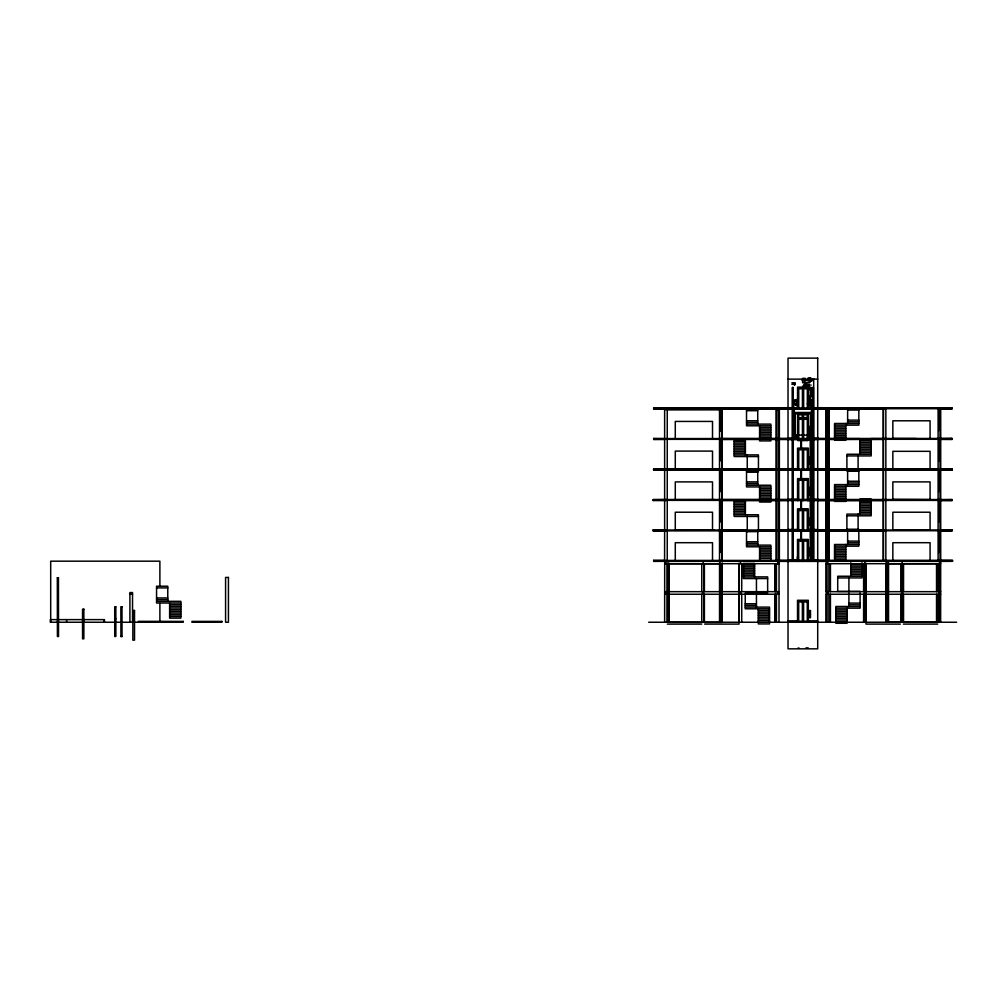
<?xml version="1.0" encoding="UTF-8"?>
<svg xmlns="http://www.w3.org/2000/svg" width="1007" height="1007" viewBox="0 0 1007 1007"><rect width="100%" height="100%" fill="white"/><g stroke="black" fill="none" stroke-linecap="round" stroke-linejoin="round"><path stroke-width="1.5" d="M722.082 563.756L722.006 622.364L668.9 622.288L668.988 563.681L720.521 563.744M797.771 561.39L797.569 556.569L797.519 559.993L788.028 559.993M806.808 384.901L807.954 385.303L805.94 384.46M810.736 385.089L811.164 385.064M810.27 404.109L809.729 404.587M795.354 401.05L795.782 400.622M803.989 387.179L805.776 386.26L807.312 387.116M795.442 404.109L796.99 403.228M810.106 461.659L809.364 460.904L810.157 460.916M810.106 492.146L809.364 491.391L810.157 491.403M804.366 384.964L804.857 383.088L806.557 383.088L806.557 384.46M804.039 385.077L806.771 384.85L809.187 387.494M799.029 647.992L797.985 648.08M806.771 647.992L805.738 648.08M808.357 647.992L807.324 648.08M796.99 400.069L797.695 400.069M797.708 405.003L796.864 404.978M808.709 405.003L808.118 404.99A2.492 2.492 0 0 0 810.748 403.266M805.273 384.926L804.958 384.951A3.399 3.399 0 0 0 802.441 387.242M666.294 468.733L664.633 468.821L664.633 409.371L722.12 409.371L722.12 468.872M794.41 384.221L791.88 384.309M667.213 409.547L720.408 409.471M667.251 468.897L718.885 468.821M675.068 499.686L714.19 499.636M675.068 530.009L714.19 529.946M887.545 563.744L937.53 563.681M57.323 577.817L58.444 577.817L58.532 636.5L57.412 636.5L57.323 577.817L58.444 577.817M115.83 606.743L114.71 606.743L114.748 636.5L115.868 636.424L115.83 606.818M121.985 606.743L120.865 606.743L120.916 636.5L122.036 636.5L121.985 606.818M114.722 618.864L115.843 618.852M885.933 594.117L885.933 622.238L939.166 622.288M120.916 636.424L122.036 636.5M788.028 379.135L817.709 379.135M809.666 380.621L804.492 380.621L804.492 382.761L804.467 378.582M791.88 382.811L795.001 382.811L795.001 384.674L794.057 384.674L794.057 382.811M804.857 383.881L805.436 384.46L804.694 384.46M794.057 384.485L795.001 384.485M806.078 384.926L806.708 385.026A3.399 3.399 0 0 1 808.709 386.701L809.011 387.531A3.399 3.399 0 0 1 807.979 390.779M808.004 387.38L808.722 387.38M809.024 387.38L809.427 384.536L808.004 384.536L808.004 385.568M810.874 387.456L810.874 396.846L810.987 387.456L810.232 387.456L810.345 397.249L809.225 397.249M809.074 387.922L810.22 387.922M809.225 396.267L810.345 396.267M809.389 398.495L810.144 398.495M809.099 399.666L810.434 399.666M793.717 400.799L798.287 400.799M793.717 403.404L798.287 403.404M807.45 403.404L812.02 403.404M793.717 404.222L798.287 404.222M807.45 404.222L812.02 404.222M797.557 407.722L653.656 407.86L653.656 408.955L883.29 408.892M808.357 407.722L952.043 407.86L952.043 408.955L939.544 408.829M653.656 407.986L952.043 408.049M793.717 408.137L798.287 408.137M807.45 408.137L812.02 408.137M653.656 408.704L788.04 408.704M817.659 408.704L952.043 408.704M788.078 409.119L817.76 409.119M664.633 409.471L722.12 409.509M847.63 410.038L858.833 410.038M746.527 410.68L757.73 410.68M793.717 412.48L812.02 412.48M793.717 413.726L812.02 413.726M797.557 417.653L808.357 417.653L808.357 439.606M798.123 418.22L807.954 418.22L807.954 439.606M847.63 420.12L858.833 420.12M746.527 420.762L757.73 420.762M847.63 421.795L858.833 421.795M746.527 422.437L757.73 422.437M858.833 423.481L834.564 423.481L834.564 440.273L845.767 440.273L845.767 423.481M746.527 424.123L770.796 424.123L770.796 440.915L759.593 440.915L759.593 425.797M834.564 425.155L858.833 425.155L858.833 408.364L847.63 408.364L847.63 423.481M770.796 425.797L746.527 425.797L746.527 409.006L757.73 409.006L757.73 424.123M810.434 426.59L809.099 426.59L809.099 433.727L810.434 433.727M834.564 426.842L845.767 426.842M793.717 427.245L794.271 435.125M811.466 427.27L811.466 435.125M759.593 427.484L770.796 427.484M809.225 427.736L810.345 427.736L810.345 426.754M834.564 428.516L845.767 428.516M759.593 429.158L770.796 429.158M809.099 430.165L810.434 430.165M834.564 430.203L845.767 430.203M759.593 430.845L770.796 430.845M809.351 431.6L810.182 431.6L809.351 432.305L810.144 431.638M834.564 431.877L845.767 431.877M759.593 432.519L770.796 432.519M834.564 433.564L845.767 433.564M759.593 434.193L770.796 434.193M792.786 435.125L812.964 435.125L807.815 435.502M834.564 435.238L845.767 435.238M792.786 435.502L797.985 435.502M759.593 435.88L770.796 435.88M793.717 436.333L798.287 436.333M807.45 436.333L812.02 436.333M793.717 436.761L792.962 437.176L798.287 437.151M812.02 436.761L812.775 436.761M834.564 436.912L845.767 436.912M807.45 437.151L812.775 437.176M759.593 437.554L770.796 437.554M788.078 438.209L797.557 438.209M808.357 438.209L817.76 438.209M664.595 438.637L653.656 438.574L952.043 438.448L939.544 438.637M720.848 438.574L759.907 438.637M769.285 438.637L788.04 438.574M817.659 438.637L859.852 438.637M870.791 438.574L883.29 438.637M664.633 439.052L722.12 439.052M776.435 439.052L779.053 439.052M653.656 439.342L952.043 439.279M664.595 439.404L653.656 439.467L653.656 438.385M720.848 439.467L759.907 439.404M769.285 439.404L788.04 439.467M834.853 439.467L817.659 439.404L817.659 438.385M845.792 439.467L859.852 439.404M870.791 439.467L883.29 439.404M939.544 439.404L952.043 439.467L952.043 438.385M788.078 439.606L817.76 439.606M797.985 440.311L807.815 440.311M859.965 440.802L871.168 440.802M734.191 441.444L745.381 441.444M859.965 442.488L871.168 442.488M734.191 443.13L745.381 443.13M859.965 444.163L871.168 444.163M734.191 444.804L745.381 444.804M859.965 445.849L871.168 445.849M734.191 446.491L745.381 446.491M859.965 447.523L871.168 447.523M734.191 448.165L745.381 448.165M859.965 449.21L871.168 449.21M734.191 449.839L745.381 449.839M859.965 450.884L871.168 450.884M734.191 451.526L745.381 451.526M859.965 452.558L871.168 452.558M734.191 453.2L745.381 453.2M871.168 454.245L846.9 454.245L846.9 471.037L858.102 471.037L858.102 455.919M734.191 454.887L758.447 454.887L758.447 471.679L747.257 471.679L747.257 454.887M846.9 455.919L871.168 455.919L871.168 439.128L859.965 439.128L859.965 454.245M758.447 456.561L734.191 456.561L734.191 439.769L745.381 439.769L745.381 454.887M809.225 457.241L810.345 457.241M809.225 458.223L810.345 458.223M809.351 458.449L810.182 459.154M810.182 459.431L809.351 459.431L810.182 460.136M809.099 460.652L810.434 460.652M810.182 462.087L809.351 462.087L810.182 462.792M809.351 463.069L810.182 463.774M664.633 468.733L675.282 468.733L675.282 451.098L712.515 451.098L712.515 468.733L722.12 468.733M787.99 468.696L797.557 468.696M808.294 468.696L817.76 468.696L817.659 470.093M787.99 468.922L653.606 468.922L653.606 470.017L664.544 470.017M817.709 468.922L952.093 468.922L952.093 470.017L939.594 470.017M653.606 469.111L952.093 469.111M653.606 469.174L664.544 469.174M720.798 469.174L747.37 469.174M758.309 469.174L787.99 469.174M817.709 469.174L825.526 469.174M828.648 469.174L883.34 469.174M939.594 469.174L952.093 469.174M787.99 469.765L653.606 469.765L952.093 469.954M817.709 469.765L952.093 469.765M720.798 470.017L747.37 470.017M758.309 470.017L825.526 470.017M828.648 470.017L847.403 470.017M858.342 470.017L883.34 470.017M858.833 471.163L847.63 471.163L847.63 484.594M746.527 471.792L757.73 471.792L757.73 485.236M847.63 481.233L858.833 481.233M746.527 481.875L757.73 481.875M847.63 482.919L858.833 482.919M746.527 483.561L757.73 483.561M858.833 484.594L834.564 484.594L834.564 501.398L845.767 501.398L845.767 486.28M746.527 485.236L770.796 485.236L770.796 502.04L759.593 502.04L759.593 486.922M834.564 486.28L858.833 486.28L858.833 469.476M770.796 486.922L746.527 486.922L746.527 470.118M809.225 487.728L810.345 487.728M834.564 487.954L845.767 487.954M759.593 488.596L770.796 488.596M809.225 488.71L810.345 488.71M810.182 488.936L809.351 488.936L810.182 489.641M834.564 489.641L845.767 489.641M809.351 489.918L810.182 490.623M759.593 490.271L770.796 490.271M809.099 491.139L810.434 491.139M834.564 491.315L845.767 491.315M759.593 491.957L770.796 491.957M810.182 492.574L809.351 492.574L810.182 493.279M834.564 493.002L845.767 493.002M759.593 493.631L770.796 493.631M810.182 493.556L809.351 493.556L810.182 494.261M834.564 494.676L845.767 494.676M759.593 495.318L770.796 495.318M834.564 496.35L845.767 496.35M759.593 496.992L770.796 496.992M834.564 498.037L845.767 498.037M759.593 498.679L770.796 498.679M788.078 499.182L797.557 499.182M808.357 499.182L817.76 499.182M817.709 499.497L952.093 499.56L952.093 500.592L939.594 500.529M653.228 499.749L665.74 499.623M721.994 499.623L883.34 499.749M930.078 499.535L930.078 481.9L892.844 481.9L892.844 499.535L930.216 499.623M939.594 499.749L952.093 499.623M653.228 500.341L787.625 500.403M817.709 500.403L952.093 500.403M653.228 500.466L665.74 500.529M721.994 500.529L734.493 500.466M745.432 500.529L859.902 500.592M870.841 500.529L883.34 500.592M859.965 500.693L871.168 500.693M734.191 501.335L745.381 501.335M859.965 502.367L871.168 502.367M734.191 503.009L745.381 503.009M859.965 504.054L871.168 504.054M734.191 504.696L745.381 504.696M859.965 505.728L871.168 505.728M734.191 506.37L745.381 506.37M859.965 507.415L871.168 507.415M734.191 508.044L745.381 508.044M859.965 509.089L871.168 509.089M734.191 509.731L745.381 509.731M859.965 510.763L871.168 510.763M734.191 511.405L745.381 511.405M859.965 512.45L871.168 512.45M734.191 513.092L745.381 513.092M871.168 514.124L846.9 514.124L846.9 530.928M734.191 514.766L758.447 514.766L758.447 531.57L746.527 531.683M846.9 515.811L871.168 515.811L871.168 499.006L859.965 499.006L859.965 514.124M758.447 516.453L734.191 516.453L734.191 499.648M810.295 519.033L809.175 519.033L809.175 518.051M809.301 519.26L810.106 519.914M809.301 520.934L810.144 520.934L809.338 520.279M809.049 521.45L810.383 521.45M810.106 524.534L809.338 523.917M846.9 529.241L858.102 529.241M788.028 529.506L797.519 529.506M808.306 529.506L817.709 529.506M653.228 530.009L952.093 530.009M653.228 530.072L665.74 530.072M721.994 530.072L746.993 530.072M757.931 530.072L787.625 530.072M817.709 530.072L825.526 530.072M828.648 530.072L847.403 530.072M856.768 530.072L883.34 530.072M939.594 530.072L952.093 530.072M653.228 529.808L653.228 530.903L952.093 530.714M653.228 530.903L665.74 530.903M721.994 530.903L746.993 530.903M757.931 530.903L787.625 530.903L787.625 529.808M788.028 530.903L825.526 530.903M828.648 530.903L883.34 530.903M939.594 530.903L952.093 530.903L952.093 529.808M847.63 541.124L858.833 541.124M746.527 541.766L757.73 541.766M847.63 542.798L858.833 542.798M746.527 543.44L757.73 543.44M858.833 544.485L834.564 544.485L834.564 559.602L845.767 559.602L845.767 544.485M746.527 545.127L770.796 545.127L770.796 560.244M834.564 546.159L858.833 546.159L858.833 529.367M770.796 546.801L746.527 546.801L746.527 530.009M834.564 547.846L845.767 547.846M759.593 548.488L770.796 548.488M810.295 548.538L809.175 548.538L809.175 549.52L810.295 549.52M834.564 549.52L845.767 549.52M809.301 549.746L810.144 549.746L809.338 550.401M759.593 550.162L770.796 550.162M809.301 550.728L810.106 551.383M834.564 551.207L845.767 551.207M759.593 551.836L770.796 551.836M809.049 551.937L810.383 551.937M834.564 552.881L845.767 552.881M809.301 553.384L810.144 553.384L809.338 554.039M759.593 553.523L770.796 553.523M834.564 554.555L845.767 554.555M759.593 555.197L770.796 555.197M834.564 556.242L845.767 556.242M759.593 556.884L770.796 556.884M834.564 557.916L845.767 557.916M759.593 558.558L770.796 558.558M817.709 559.993L808.306 559.993L808.243 555.99L808.017 561.39L807.904 539.991L798.073 539.991L798.073 561.39M653.644 560.421L788.028 560.421M653.644 560.547L664.582 560.484L664.633 530.651M778.65 560.484L827.49 560.484M940.009 560.484L952.509 560.547M653.644 561.201L788.028 561.201M818.112 561.201L952.509 561.201M664.582 561.327L653.644 561.39L653.644 560.295M778.65 561.39L827.49 561.39M940.009 561.39L952.509 561.327L952.509 560.295L818.112 560.295L818.112 561.39M664.633 563.681L779.053 563.681M826.269 563.681L940.689 563.681M850.777 564.486L861.979 564.486M743.38 565.128L754.583 565.128M850.777 566.161L861.979 566.161M743.38 566.803L754.583 566.803M850.777 567.847L861.979 567.847M743.38 568.489L754.583 568.489M850.777 569.521L861.979 569.521M743.38 570.163L754.583 570.163M850.777 571.208L861.979 571.208M743.38 571.838L754.583 571.838M850.777 572.882L861.979 572.882M743.38 573.524L754.583 573.524M850.777 574.556L861.979 574.556M743.38 575.198L754.583 575.198M861.979 576.243L837.711 576.243L837.711 591.361L860.104 591.361M743.38 576.885L767.649 576.885L767.649 592.003L745.243 592.003M837.711 577.917L861.979 577.917L861.979 562.8M767.649 578.559L743.38 578.559L743.38 563.442L754.583 563.442L754.583 576.885M156.563 587.899L167.766 587.899M664.633 591.675L779.053 591.675M826.269 591.675L940.689 591.675M719.527 592.557L722.145 592.557M885.933 592.557L888.539 592.557M767.649 593.677L745.243 593.677L745.243 608.794L769.512 608.794M129.916 594.243L132.534 594.243M664.633 594.243L779.053 594.243M826.269 594.243L940.689 594.243M156.563 597.969L167.766 597.969M156.563 599.656L167.766 599.656M156.563 601.33L180.832 601.33L180.832 618.134L169.629 618.134L169.629 603.017M180.832 603.017L156.563 603.017L156.563 586.212L167.766 586.212L167.766 601.33M848.914 603.117L860.104 603.117M745.243 603.759L756.446 603.759M169.629 604.691L180.832 604.691M848.914 604.804L860.104 604.804M745.243 605.446L756.446 605.446M169.629 606.378L180.832 606.378M860.104 606.478L835.848 606.478L835.848 623.283L847.038 623.283L847.038 608.165M745.243 607.12L769.512 607.12L769.512 623.925L758.309 623.925L758.309 608.794M169.629 608.052L180.832 608.052M835.848 608.165L860.104 608.165L860.104 593.035M169.629 609.739L180.832 609.739M835.848 609.839L847.038 609.839M758.309 610.481L769.512 610.481M169.629 611.413L180.832 611.413M835.848 611.513L847.038 611.513M809.263 611.715L810.383 611.715M758.309 612.155L769.512 612.155M809.389 612.231L810.232 612.231L809.389 612.923L810.194 612.269M169.629 613.087L180.832 613.087M835.848 613.2L847.038 613.2M758.309 613.842L769.512 613.842M809.15 614.144L810.471 614.144M169.629 614.774L180.832 614.774M835.848 614.874L847.038 614.874M758.309 615.516L769.512 615.516M809.427 615.629L810.194 615.629M169.629 616.448L180.832 616.448M835.848 616.561L847.038 616.561M758.309 617.203L769.512 617.203M835.848 618.235L847.038 618.235M758.309 618.877L769.512 618.877M835.848 619.922L847.038 619.922M758.309 620.564L769.512 620.564M788.028 620.841L797.519 620.841M808.306 620.841L817.709 620.841M835.848 621.596L847.038 621.596M648.672 622.238L956.65 622.238M667.326 624.101L701.69 624.101M704.648 624.101L739.012 624.101L739.012 563.203M900.371 624.101L866.007 624.101L866.007 563.203M903.342 624.101L937.706 624.101M892.731 438.511L916.206 438.548M892.731 469.061L930.279 469.111M892.731 499.636L930.279 499.686M892.731 529.946L930.279 529.997M808.092 402.938L808.785 402.322M810.157 399.943L809.364 400.622L810.157 399.943A3.109 3.109 0 0 1 808.055 405.632M808.709 403.228L809.867 404.386M810.358 401.05L810.106 400.786A2.492 2.492 0 0 1 810.559 401.365M808.508 386.801L808.785 387.582M811.453 379.274L811.566 380.797L811.554 380.054M809.98 381.389L809.993 381.112M810.257 381.112L810.27 381.829L810.257 380.382M811.453 378.619L811.541 379.287M811.541 379.148L811.541 378.619M810.987 378.128L810.987 378.821M810.232 377.977L810.245 378.984M809.955 377.977L809.968 378.984M810.245 378.896L810.257 380.369M809.968 379.475L809.98 380.369M811 380.054L811.013 380.747M885.984 563.756L886.072 622.364M808.118 403.278L808.118 404.915M797.103 403.278L797.116 404.915M940.714 408.729L940.714 438.548M940.714 439.279L940.714 469.098M940.714 469.854L940.714 499.673M940.714 529.984L940.714 500.164L883.227 500.164L883.227 529.984M940.714 530.651L940.714 560.471M940.689 561.113L940.639 622.238M940.072 408.729L940.072 438.548M940.072 439.279L940.072 469.098M940.072 469.854L940.072 499.673M940.072 500.164L940.072 529.984M940.072 530.651L940.072 560.471M940.034 563.681L940.034 591.675M940.034 594.243L940.034 622.238M939.38 561.113L939.481 563.681M939.38 591.675L939.481 594.243M938.763 408.729L938.763 430.606M938.763 439.279L938.763 461.143M938.763 469.854L938.763 491.718M938.763 500.164L938.763 522.029M938.763 530.651L938.763 552.516M938.725 563.681L938.725 591.675M938.725 594.243L938.725 622.238M938.109 408.729L938.109 438.41M938.109 439.279L938.109 468.947M938.109 469.854L938.109 499.522M938.109 500.164L938.109 529.846M938.109 530.651L938.109 560.333M938.083 563.681L938.083 591.675M938.083 594.243L938.083 622.238M936.535 563.681L936.535 591.675M936.535 594.243L936.535 622.238M930.078 438.41L930.078 420.788L892.844 420.788L892.844 438.41M930.078 468.96L930.078 451.325L892.844 451.325L892.844 468.96M930.078 529.846L930.078 512.223L892.844 512.223L892.844 529.846M930.078 560.333L930.078 542.697L892.844 542.697L892.844 560.333M903.543 563.681L903.543 591.675M903.543 594.243L903.543 622.238M902.889 563.681L902.889 591.675M902.889 594.243L902.889 622.238M902.146 561.113L902.146 563.681M902.146 591.675L902.146 594.243M901.592 563.681L901.592 591.675M901.592 594.243L901.592 622.238M900.938 563.681L900.938 591.675M900.938 594.243L900.938 622.238M888.539 562.825L888.539 590.945L885.933 590.945L885.933 562.825M888.539 594.117L888.539 622.238M887.884 562.825L887.884 592.557M887.884 594.117L887.884 622.238M886.588 562.825L886.588 592.557M886.588 594.117L886.588 622.238M885.845 408.729L885.845 438.41M885.845 439.279L885.845 468.947M885.845 469.854L885.845 499.522M885.845 500.164L885.845 529.846M885.845 530.651L885.845 560.333M885.317 560.295L885.317 561.138M884.851 407.86L884.851 408.766M884.851 438.385L884.851 439.279M884.901 468.922L884.901 469.828M884.901 499.497L884.901 500.403M884.901 529.808L884.901 530.714M883.491 408.867L883.491 438.548M883.491 439.404L883.491 469.086M883.491 469.979L883.491 499.661M883.491 500.303L883.491 529.984M883.491 530.79L883.491 560.458M883.227 408.729L883.227 438.548M883.227 439.279L883.227 469.098M883.227 469.854L883.227 499.673M883.227 530.651L883.227 560.471M866.221 563.681L866.221 591.675M866.221 594.243L866.221 622.238M865.567 563.681L865.567 591.675M865.567 594.243L865.567 622.238M864.824 561.113L864.824 563.681M864.824 591.675L864.824 594.243M864.258 563.681L864.258 591.675M864.258 594.243L864.258 622.238M863.603 563.681L863.603 591.675M863.603 594.243L863.603 622.238M858.102 514.124L858.102 530.928M850.777 562.8L850.777 576.243M848.914 577.917L848.914 591.361M848.914 593.035L848.914 606.478M847.63 531.041L847.63 544.485M830.435 563.681L830.435 591.675M830.435 594.243L830.435 622.238M829.063 408.829L829.063 438.511M829.063 439.367L829.063 469.048M829.063 469.942L829.063 499.623M829.063 500.265L829.063 529.946M829.063 530.752L829.063 560.421M828.912 408.729L828.912 438.41M828.912 439.279L828.912 468.947M828.912 469.854L828.912 499.522M828.912 529.846L828.912 500.164L826.306 500.164L826.457 529.946M828.912 530.651L828.912 560.333M828.887 563.681L828.887 591.675M828.887 594.243L828.887 622.238M828.409 408.829L828.597 438.511M828.409 439.367L828.597 469.048M828.409 469.942L828.597 499.623M828.409 500.265L828.597 529.946M828.409 530.752L828.597 560.433M828.258 408.729L828.258 438.41M828.258 439.279L828.258 468.947M828.258 469.854L828.258 499.522M828.258 500.164L828.258 529.846M828.258 530.651L828.258 560.333M827.578 561.113L827.578 563.681M827.578 591.675L827.578 594.243M827.49 561.113L827.49 563.681M827.49 591.675L827.49 594.243M826.961 408.729L827.099 438.511M826.961 439.279L827.099 469.048M826.961 469.854L827.099 499.623M826.961 500.164L827.099 529.946M826.961 530.651L827.099 560.421M826.923 563.681L826.986 591.675M826.986 594.243L826.986 622.238M826.306 408.729L826.457 438.511M826.306 439.279L826.457 469.048M826.306 469.854L826.457 499.623M826.306 530.651L826.457 560.421M826.332 563.681L826.332 591.675M826.332 594.243L826.332 622.238M826.269 561.113L826.269 622.238M825.979 408.829L825.979 438.511M825.979 439.379L825.979 469.048M825.979 469.954L825.979 499.623M825.979 500.265L825.979 529.946M825.979 530.752L825.979 560.433M818.087 560.458L818.087 561.289M817.659 407.86L817.659 408.955M813.694 378.733L813.694 560.899M813.404 561.138L813.404 387.456L812.561 387.456L812.561 561.138M813.278 387.456L813.278 561.138M811.466 408.137L811.466 413.726M810.421 413.726L810.421 435.125M810.232 403.102L810.232 407.797M810.232 439.09L810.232 561.138M809.943 387.292L809.943 388.551M809.666 378.003L809.666 382.761L802.604 382.761L802.642 378.582M809.074 387.292L809.074 388.551M808.634 378.003L808.634 380.621M808.596 403.266L808.596 404.915M808.357 409.119L808.357 387.166L797.557 387.166L797.557 409.119M808.357 470.093L808.357 448.14L797.557 448.14L797.557 470.093M808.357 500.58L808.357 478.627L797.557 478.627L797.557 500.58M808.306 530.903L808.306 508.95L797.519 508.95L797.519 530.903M808.306 561.39L808.306 539.437L797.519 539.437L797.519 561.39M808.306 622.238L808.306 600.285L797.519 600.285L797.519 622.238M808.13 380.621L808.13 378.645A1.712 1.712 0 0 0 807.929 378.103M808.092 413.726L808.092 418.245M807.954 409.119L807.954 387.72L798.123 387.72L798.123 409.119M807.954 470.093L807.954 448.707L798.123 448.707L798.123 470.093M807.954 500.58L807.954 479.194L798.123 479.194L798.123 500.58M807.904 530.903L807.904 509.504L798.073 509.504L798.073 530.903M807.904 622.238L807.904 600.852L798.073 600.852L798.073 622.238M807.79 387.72L807.79 409.119M807.815 413.726L807.815 440.537L797.985 440.537L797.985 413.726M807.79 448.707L807.79 470.093M807.79 479.194L807.79 500.58M807.752 509.504L807.752 530.903M807.752 539.991L807.752 561.39M807.752 600.852L807.752 622.238M807.337 408.036L807.337 388.803L803.649 388.803L803.649 408.036M807.337 438.523L807.337 419.29L803.649 419.29L803.649 438.523M807.337 469.01L807.337 449.789L803.649 449.789L803.649 469.01M807.287 529.82L807.287 510.587L803.599 510.587L803.599 529.82M807.199 417.767L807.199 414.808L803.51 414.808L803.51 417.767M806.078 387.443L806.078 382.71L805.273 383.088M805.273 383.629L805.273 387.431M804.769 380.621L804.769 378.645A1.712 1.712 0 0 1 804.983 378.103M803.082 378.015L803.07 380.168M803.133 387.72L803.133 409.119M803.133 418.22L803.133 439.606M803.133 448.707L803.133 470.093M803.032 479.194L803.133 500.58M803.082 509.504L803.082 530.903M803.082 539.991L803.082 561.39M803.082 600.852L803.082 622.238M802.944 387.72L802.944 409.119M802.894 413.726L802.944 439.606M802.944 448.707L802.944 470.093M802.944 479.194L802.944 500.58M802.894 509.504L802.894 530.903M802.982 539.991L802.894 561.39M802.982 600.852L802.894 622.238M802.579 378.959L802.503 379.715M802.428 408.036L802.428 388.803L798.74 388.803L798.74 408.036M802.428 438.523L802.428 419.29L798.74 419.29L798.74 438.523M802.428 469.01L802.428 449.789L798.74 449.789L798.74 469.01M802.277 417.767L802.277 414.808L798.589 414.808L798.589 417.767M802.378 529.82L802.378 510.587L798.689 510.587L798.689 529.82M801.459 439.09L801.459 448.48M801.459 470.382L801.459 478.212M801.459 500.114L801.459 509.504M801.459 529.846L801.459 540.797M800.703 439.09L800.817 448.48M800.817 470.382L800.703 478.212M800.817 500.114L800.817 509.504M800.817 529.846L800.703 540.797M797.657 413.726L797.557 439.606M795.316 413.726L795.316 435.125M794.523 382.61L794.523 384.775M794.347 382.811L794.347 384.309M794.271 409.434L794.271 413.726M793.894 413.726L793.806 428.655M793.252 407.797L793.252 387.456L792.408 387.456L792.408 561.138M793.252 439.09L793.252 561.138M792.534 387.456L792.534 561.138M787.612 408.049L787.612 408.892M787.562 438.536L787.562 439.379M787.663 469.073L787.663 469.917M787.625 500.592L787.625 499.497L653.228 499.497L653.228 500.592M779.368 468.834L779.368 409.471L776.296 409.471L776.296 468.821M779.368 469.954L779.368 499.623M779.368 500.265L779.368 529.946M779.368 530.752L779.368 560.421M779.053 469.854L779.053 499.522M779.053 529.846L779.053 500.164L776.435 500.164L776.435 529.846M779.053 530.651L779.053 560.32M779.053 561.113L779.003 622.238M777.845 561.113L777.845 563.681M777.845 591.675L777.845 594.243M777.744 561.113L777.744 563.681M777.744 591.675L777.744 594.243M776.762 409.471L776.762 468.834M776.762 469.954L776.762 499.623M776.762 500.265L776.762 529.946M776.762 530.752L776.762 560.421M776.435 469.854L776.435 499.522M776.435 530.651L776.435 560.32M776.435 563.681L776.435 591.675M776.435 594.243L776.435 622.238M776.296 469.942L776.296 499.623M776.296 500.265L776.296 529.946M776.296 530.739L776.296 560.421M775.541 563.681L775.541 591.675M775.541 594.243L775.541 622.238M774.887 563.681L774.887 591.675M774.887 594.243L774.887 622.238M759.593 546.801L759.593 560.244M757.73 531.683L757.73 545.127M756.446 578.559L756.446 592.003M756.446 593.677L756.446 607.12M747.257 516.453L747.257 531.57M745.381 499.648L745.381 514.766M741.718 563.681L741.718 591.675M741.718 594.243L741.718 622.238M740.51 561.113L740.51 563.681M740.51 591.675L740.51 594.243M739.113 563.681L739.113 591.675M739.113 594.243L739.113 622.238M722.12 469.854L722.12 499.673M722.12 529.984L722.12 500.164L664.633 500.164L664.633 529.984M722.12 530.651L722.12 560.458M722.145 562.825L722.145 590.945L719.527 590.945L719.527 562.825M722.145 594.117L722.145 622.238M721.868 409.509L721.868 468.859M721.868 469.979L721.868 499.661M721.868 500.303L721.868 529.984M721.868 530.777L721.868 560.458M721.49 590.882L721.49 592.557M720.848 407.86L720.848 408.955M720.848 438.385L720.848 439.216M720.798 468.922L720.798 469.828M720.836 560.295L720.836 561.138M720.433 499.497L720.433 500.341M720.433 529.808L720.433 530.651M720.169 409.371L720.169 431.235M720.169 439.052L720.169 460.916M720.169 469.854L720.169 491.718M720.169 500.164L720.169 522.041M720.169 530.651L720.169 552.516M720.181 562.825L720.181 592.557M720.181 594.117L720.181 622.238M719.514 409.371L719.514 468.733M719.514 469.854L719.514 499.522M719.514 500.164L719.514 529.846M719.514 530.651L719.514 560.32M719.527 594.117L719.527 622.238M712.515 439.052L712.515 421.43L675.282 421.43L675.282 439.052M712.515 499.535L712.515 481.9L675.282 481.9L675.282 499.535M712.515 529.846L712.515 512.223L675.282 512.223L675.282 529.846M712.515 560.32L712.515 542.697L675.282 542.697L675.282 560.32M704.397 563.681L704.397 591.675M704.397 594.243L704.397 622.238M703.742 563.681L703.742 591.675M703.742 594.243L703.742 622.238M703.176 561.113L703.176 563.681M703.176 591.675L703.176 594.243M701.778 563.681L701.778 591.675M701.778 594.243L701.778 622.238M668.749 562.888L668.749 592.557L667.44 592.557L667.44 562.888M668.749 594.117L668.799 622.238M668.144 563.681L668.144 591.675M668.144 594.243L668.144 622.238M667.44 594.117L667.44 622.238M667.251 409.371L667.251 468.733M667.251 469.854L667.251 499.522M667.251 500.164L667.251 529.846M667.251 530.651L667.251 560.32M667.251 563.681L667.251 591.675M667.251 594.243L667.251 622.238M666.005 561.113L665.854 563.681M665.854 591.675L666.005 594.243M664.633 469.854L664.633 499.673M664.696 561.113L664.633 622.238M159.886 586.225L159.886 561.176L50.69 561.176L50.69 622.238M159.886 603.445L159.886 622.238L50.35 622.238L50.35 619.62L104.476 619.62L104.476 622.238M132.534 622.238L132.534 592.557L129.916 592.557L129.916 622.238M103.922 619.67L103.922 622.238M66.588 619.67L66.588 622.238M57.814 619.62L57.814 622.238M811.151 401.982A2.845 2.845 0 0 1 808.08 405.368M810.169 400.333A2.845 2.845 0 0 1 810.862 401.201M797.959 405.582A3.109 3.109 0 0 1 794.372 403.442M794.473 401.352A3.109 3.109 0 0 1 797.947 399.489M798.073 404.927A2.492 2.492 0 0 1 794.964 403.266M795.152 401.365A2.492 2.492 0 0 1 798.073 400.144M798.173 405.255A2.845 2.845 0 0 1 794.624 403.366M794.838 401.201A2.845 2.845 0 0 1 798.173 399.817M803.8 387.066A2.228 2.228 0 0 1 805.21 386.084L806.355 386.134A2.228 2.228 0 0 1 807.664 387.242M808.369 389.973A3.172 3.172 0 0 0 806.645 385.24L804.996 385.165A3.172 3.172 0 0 0 802.655 387.305M808.004 389.747A2.757 2.757 0 0 0 806.519 385.643L805.097 385.58A2.757 2.757 0 0 0 803.057 387.431M808.218 387.708A2.593 2.593 0 0 1 808.155 389.054M803.208 387.481A2.593 2.593 0 0 1 805.122 385.731L806.469 385.794A2.593 2.593 0 0 1 807.992 387.066M811.566 381.2L811.453 378.997L811.566 381.2M796.902 402.385L797.745 402.8L796.952 402.271M809.401 430.379L810.106 431.172L809.401 430.379M809.351 521.664L810.056 522.469L809.351 521.664M809.351 552.151L810.056 552.956L809.351 552.151M809.452 614.358L810.144 615.151L809.452 614.358M817.709 358.127L788.028 358.127L788.028 648.835L817.709 648.835L817.709 358.127M802.843 378.884L802.365 380.445L802.843 378.884M810.434 396.103L809.099 396.103L809.099 403.241L810.434 403.241L810.434 396.103M810.182 397.475L809.351 398.168L810.182 397.475M810.182 398.457L809.351 399.15L810.182 398.457M793.717 399.59L792.874 399.59L792.874 438.548L793.717 438.548L793.717 399.59M812.863 399.59L812.02 399.59L812.02 438.548L812.863 438.548L812.863 399.59M810.182 401.113L809.351 401.818L810.182 401.113M810.182 402.095L809.351 402.787L810.182 402.095M779.053 409.371L776.435 409.371L776.435 468.733L779.053 468.733L779.053 409.371M810.182 427.962L809.351 428.667L810.182 427.962M810.182 428.944L809.351 429.637L810.182 428.944M810.182 432.582L809.351 433.287L810.182 432.582M810.434 457.077L809.099 457.077L809.099 464.214L810.434 464.214L810.434 457.077M802.428 480.276L798.74 480.276L798.74 499.51L802.428 499.51L802.428 480.276M807.337 480.276L803.649 480.276L803.649 499.51L807.337 499.51L807.337 480.276M810.434 487.564L809.099 487.564L809.099 494.701L810.434 494.701L810.434 487.564M810.383 517.888L809.049 517.888L809.049 525.025L810.383 525.025L810.383 517.888M810.144 522.897L809.301 523.59L810.144 522.897M802.378 541.074L798.689 541.074L798.689 560.307L802.378 560.307L802.378 541.074M807.287 541.074L803.599 541.074L803.599 560.307L807.287 560.307L807.287 541.074M810.383 548.374L809.049 548.374L809.049 555.512L810.383 555.512L810.383 548.374M810.144 554.366L809.301 555.058L810.144 554.366M228.438 577.439L225.581 577.439L225.581 622.238L228.438 622.238L228.438 577.439M802.378 601.934L798.689 601.934L798.689 621.168L802.378 621.168L802.378 601.934M807.287 601.934L803.599 601.934L803.599 621.168L807.287 621.168L807.287 601.934M83.858 609.172L82.549 609.172L82.549 638.841L83.858 638.841L83.858 609.172M134.523 610.481L132.861 610.481L132.861 640.162L134.523 640.162L134.523 610.481M810.471 610.569L809.15 610.569L809.15 617.706L810.471 617.706L810.471 610.569M810.232 615.579L809.389 616.284L810.232 615.579M221.981 621.395L191.934 621.395L191.934 622.238L221.981 622.238L221.981 621.395M183.236 621.395L138.437 621.332L138.437 622.175L183.236 622.238L183.236 621.395M810.987 407.797L810.987 403.102L810.874 407.797M810.987 561.138L810.987 439.09L810.874 561.138"/></g></svg>
